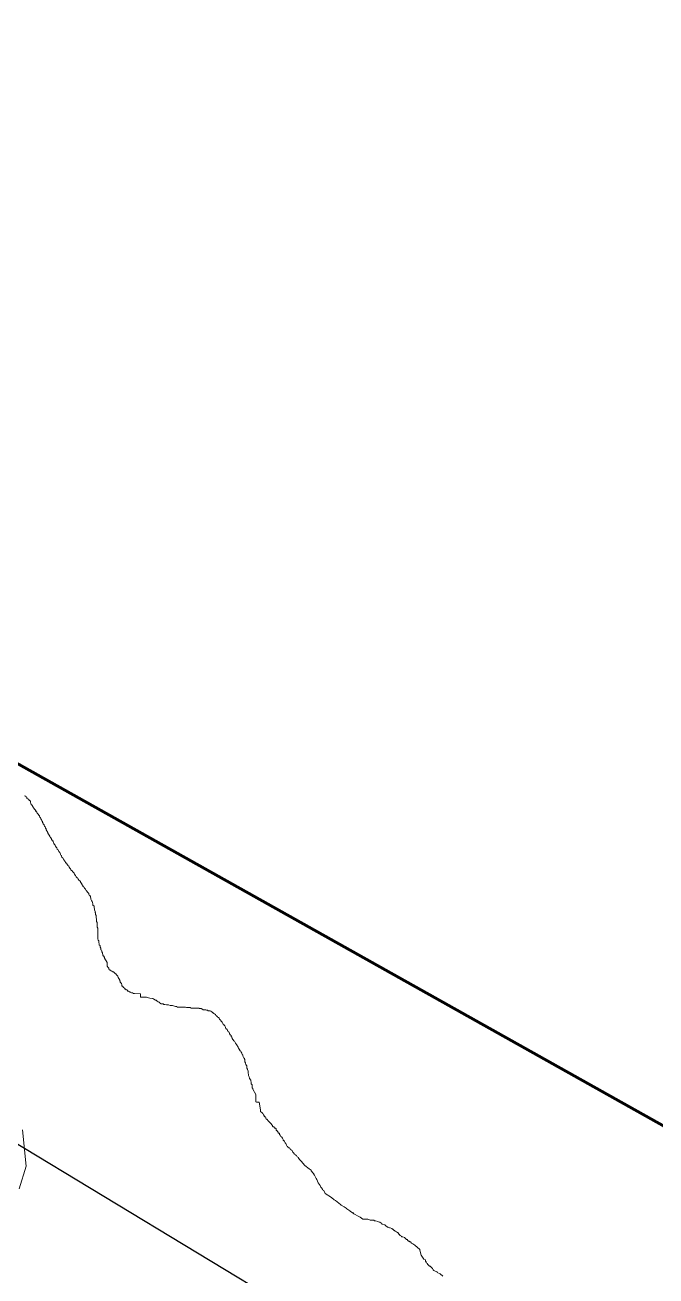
# Model space of a CAD drawing. Header units: metres. Extents: x 245225 to 248406, y 1633796 to 1637634.
# Drawn here: x 247002.8 to 247193.3, y 1636755.8 to 1637133.5 of the extents above; entities that cross this region are included whole.
import ezdxf

# ---------------------------------------------------------------- set-up
doc = ezdxf.new("R2010")
doc.units = ezdxf.units.M
doc.header["$MEASUREMENT"] = 0
doc.layers.add('Limites_Communes', color=7, linetype='Continuous', lineweight=211, plot=False)
doc.layers.add('LIMITES_PARCELLES', color=7, linetype='Continuous', lineweight=0, true_color=0xffffff)
doc.layers.add('limites_sections', color=7, linetype='Continuous')

msp = doc.modelspace()

# ---------------------------------------------------------------- linework, layer by layer
at = {"layer": 'Limites_Communes', "color": 210, "lineweight": 80, "flags": 128}
msp.add_lwpolyline([(246605.2718, 1637633.7039), (246913.4298, 1637003.726), (246928.908, 1636986.2635), (246937.0628, 1636946.102), (247273.6978, 1636757.3411), (247414.7621, 1636704.6505), (247560.0187, 1636674.7525), (247860.1219, 1636718.6819), (247872.0949, 1636702.4329), (247930.5058, 1636547.3832), (247969.1915, 1636496.8558), (247927.1941, 1636463.9394), (247992.0592, 1636434.9953), (248053.9967, 1636386.0915), (248089.2289, 1636346.6767), (248129.5988, 1636309.9768), (248159.1072, 1636285.3282), (248217.2385, 1636236.7707), (248275.3777, 1636195.0512)], dxfattribs=at)
at = {"layer": 'limites_parcelles', "flags": 128}
for points in [[(247002.644, 1636900.788), (247002.962, 1636900.629), (247002.962, 1636900.47), (247003.279, 1636900.311), (247003.279, 1636899.994), (247003.597, 1636899.835), (247003.914, 1636899.676), (247003.914, 1636899.518), (247004.073, 1636899.359), (247004.232, 1636899.359), (247004.232, 1636899.2), (247004.391, 1636899.2), (247004.391, 1636899.041), (247004.391, 1636898.883), (247004.391, 1636898.724), (247004.549, 1636898.565), (247004.549, 1636898.248), (247004.867, 1636898.089), (247004.867, 1636897.93), (247005.026, 1636897.771), (247005.026, 1636897.613), (247005.184, 1636897.295), (247005.343, 1636897.136), (247005.502, 1636896.978), (247005.502, 1636896.819), (247005.819, 1636896.501), (247005.978, 1636896.184), (247006.296, 1636895.866), (247006.454, 1636895.549), (247006.772, 1636895.231), (247006.931, 1636894.914), (247007.089, 1636894.755), (247007.089, 1636894.596), (247007.248, 1636894.279), (247007.407, 1636894.12), (247007.566, 1636893.803), (247007.724, 1636893.485), (247007.883, 1636893.326), (247007.883, 1636893.168), (247008.042, 1636893.009), (247008.042, 1636892.691), (247008.201, 1636892.533), (247008.201, 1636892.215), (247008.359, 1636892.215), (247008.359, 1636892.056), (247008.518, 1636892.056), (247008.518, 1636891.898), (247008.677, 1636891.58), (247008.836, 1636891.421), (247008.994, 1636891.104), (247008.994, 1636890.945), (247009.153, 1636890.786), (247009.153, 1636890.628), (247009.153, 1636890.469), (247009.312, 1636890.151), (247009.471, 1636889.993), (247009.629, 1636889.675), (247009.629, 1636889.516), (247009.788, 1636889.358), (247009.788, 1636889.199), (247009.947, 1636889.199), (247009.947, 1636889.04), (247009.947, 1636888.881), (247010.106, 1636888.881), (247010.106, 1636888.723), (247010.264, 1636888.564), (247010.264, 1636888.405), (247010.423, 1636888.246), (247010.423, 1636888.088), (247010.582, 1636888.088), (247010.741, 1636887.77), (247010.741, 1636887.611), (247010.899, 1636887.453), (247011.058, 1636887.135), (247011.217, 1636887.135), (247011.217, 1636886.976), (247011.217, 1636886.818), (247011.376, 1636886.659), (247011.376, 1636886.5), (247011.534, 1636886.341), (247011.534, 1636886.183), (247011.693, 1636886.024), (247011.852, 1636885.865), (247012.011, 1636885.548), (247012.169, 1636885.23), (247012.328, 1636885.071), (247012.328, 1636884.913), (247012.487, 1636884.754), (247012.487, 1636884.595), (247012.804, 1636884.436), (247012.963, 1636883.96), (247013.122, 1636883.801), (247013.281, 1636883.643), (247013.439, 1636883.166), (247013.439, 1636883.008), (247013.598, 1636882.849), (247013.757, 1636882.69), (247013.757, 1636882.531), (247013.916, 1636882.214), (247014.074, 1636882.055), (247014.233, 1636881.896), (247014.392, 1636881.579), (247014.551, 1636881.42), (247014.551, 1636881.261), (247014.709, 1636881.103), (247014.868, 1636880.944), (247014.868, 1636880.785), (247015.027, 1636880.626), (247015.186, 1636880.468), (247015.344, 1636880.468), (247015.344, 1636880.309), (247015.344, 1636880.15), (247015.503, 1636880.15), (247015.503, 1636879.991), (247015.662, 1636879.833), (247015.662, 1636879.674), (247015.979, 1636879.515), (247016.138, 1636879.198), (247016.297, 1636878.88), (247016.456, 1636878.721), (247016.614, 1636878.404), (247016.773, 1636878.245), (247016.932, 1636878.245), (247017.249, 1636877.769), (247017.567, 1636877.451), (247017.726, 1636877.134), (247017.884, 1636876.816), (247018.043, 1636876.658), (247018.202, 1636876.34), (247018.519, 1636876.023), (247018.678, 1636875.864), (247018.837, 1636875.546), (247019.154, 1636875.229), (247019.313, 1636875.07), (247019.472, 1636874.911), (247019.472, 1636874.594), (247019.631, 1636874.594), (247019.789, 1636874.276), (247019.948, 1636874.276), (247019.948, 1636873.959), (247020.107, 1636873.8), (247020.266, 1636873.641), (247020.266, 1636873.483), (247020.424, 1636873.324), (247020.583, 1636873.165), (247020.742, 1636872.848), (247021.059, 1636872.53), (247021.218, 1636872.213), (247021.377, 1636872.054), (247021.536, 1636871.895), (247021.536, 1636871.736), (247021.694, 1636871.578), (247022.012, 1636871.26), (247022.012, 1636871.101), (247022.171, 1636870.784), (247022.329, 1636870.625), (247022.488, 1636870.308), (247022.488, 1636870.149), (247022.647, 1636869.831), (247022.647, 1636869.514), (247022.806, 1636869.196), (247022.964, 1636869.196), (247022.964, 1636869.038), (247022.964, 1636868.879), (247023.123, 1636868.72), (247023.123, 1636868.403), (247023.282, 1636868.244), (247023.282, 1636868.085), (247023.282, 1636867.926), (247023.282, 1636867.768), (247023.599, 1636867.45), (247023.599, 1636867.291), (247023.599, 1636867.133), (247023.599, 1636866.974), (247023.758, 1636866.656), (247023.758, 1636866.339), (247023.917, 1636865.863), (247023.917, 1636865.545), (247024.076, 1636865.386), (247024.076, 1636865.228), (247024.076, 1636864.91), (247024.234, 1636864.593), (247024.234, 1636864.434), (247024.234, 1636864.116), (247024.234, 1636863.958), (247024.393, 1636863.64), (247024.393, 1636863.323), (247024.393, 1636862.846), (247024.552, 1636862.529), (247024.552, 1636862.37), (247024.552, 1636862.211), (247024.552, 1636861.894), (247024.552, 1636861.735), (247024.552, 1636861.576), (247024.552, 1636861.418), (247024.552, 1636861.259), (247024.552, 1636861.1), (247024.711, 1636860.783), (247024.711, 1636860.624), (247024.711, 1636860.306), (247024.711, 1636860.148), (247024.711, 1636859.83), (247024.711, 1636859.671), (247024.711, 1636859.513), (247024.711, 1636859.354), (247024.711, 1636859.195), (247024.711, 1636859.036), (247024.711, 1636858.719), (247024.711, 1636858.56), (247024.711, 1636858.401), (247024.711, 1636858.243), (247024.711, 1636858.084), (247024.711, 1636857.925), (247024.711, 1636857.766), (247024.711, 1636857.449), (247024.869, 1636857.29), (247024.869, 1636857.131), (247025.028, 1636856.973), (247025.028, 1636856.814), (247025.028, 1636856.338), (247025.187, 1636856.179), (247025.187, 1636855.861), (247025.187, 1636855.703), (247025.504, 1636855.544), (247025.504, 1636855.226), (247025.504, 1636855.068), (247025.663, 1636854.75), (247025.663, 1636854.591), (247025.663, 1636854.433), (247025.663, 1636854.274), (247025.822, 1636854.115), (247025.981, 1636853.956), (247025.981, 1636853.639), (247026.139, 1636853.321), (247026.139, 1636853.163), (247026.298, 1636852.845), (247026.298, 1636852.686), (247026.457, 1636852.369), (247026.616, 1636852.369), (247026.616, 1636852.051), (247026.774, 1636851.893), (247026.774, 1636851.734), (247027.568, 1636850.464), (247027.568, 1636850.146), (247027.568, 1636849.352), (247027.886, 1636848.876), (247028.044, 1636848.717), (247028.044, 1636848.559), (247028.044, 1636848.4), (247028.203, 1636848.241), (247028.362, 1636848.241), (247028.362, 1636848.082), (247028.521, 1636848.082), (247028.679, 1636848.082), (247028.679, 1636847.924), (247028.997, 1636847.765), (247029.314, 1636847.606), (247029.473, 1636847.606), (247029.632, 1636847.606), (247029.632, 1636847.447), (247029.791, 1636847.447), (247029.791, 1636847.289), (247029.949, 1636847.13), (247030.108, 1636847.13), (247030.108, 1636846.971), (247030.267, 1636846.971), (247030.267, 1636846.812), (247030.267, 1636846.654), (247030.426, 1636846.654), (247030.584, 1636846.495), (247030.743, 1636846.336), (247030.743, 1636846.177), (247030.902, 1636846.019), (247030.902, 1636845.86), (247031.061, 1636845.542), (247031.219, 1636845.542), (247031.219, 1636845.384), (247031.378, 1636845.066), (247031.378, 1636844.907), (247031.537, 1636844.749), (247031.537, 1636844.431), (247031.696, 1636844.431), (247031.696, 1636844.272), (247031.854, 1636844.114), (247031.854, 1636843.955), (247032.013, 1636843.796), (247032.013, 1636843.637), (247032.013, 1636843.32), (247032.331, 1636843.32), (247032.331, 1636843.161), (247032.489, 1636842.844), (247032.807, 1636842.685), (247032.966, 1636842.367), (247033.124, 1636842.367), (247033.283, 1636842.209), (247033.442, 1636842.209), (247033.601, 1636842.209), (247033.601, 1636842.05), (247033.759, 1636842.05), (247033.759, 1636841.891), (247033.759, 1636841.732), (247033.918, 1636841.732), (247034.077, 1636841.732), (247034.236, 1636841.574), (247034.394, 1636841.574), (247034.553, 1636841.415), (247034.871, 1636841.256), (247035.188, 1636841.256), (247035.506, 1636841.097), (247035.823, 1636841.097), (247037.605, 1636840.923), (247037.603, 1636840.771), (247037.603, 1636840.768), (247037.601, 1636840.618), (247037.601, 1636840.614), (247037.6, 1636840.461), (247037.598, 1636840.312), (247037.598, 1636840.307), (247037.598, 1636840.303), (247037.597, 1636840.159), (247037.597, 1636840.155), (247037.595, 1636840.003), (247039.474, 1636839.986), (247039.633, 1636839.827), (247040.427, 1636839.669), (247041.379, 1636839.51), (247041.697, 1636839.351), (247042.173, 1636839.034), (247042.332, 1636839.034), (247042.649, 1636838.716), (247042.967, 1636838.557), (247043.284, 1636838.399), (247043.443, 1636838.24), (247043.602, 1636838.081), (247043.761, 1636838.081), (247043.761, 1636837.922), (247043.919, 1636837.922), (247044.078, 1636837.922), (247044.554, 1636837.922), (247044.554, 1636837.764), (247045.031, 1636837.764), (247045.507, 1636837.605), (247045.824, 1636837.605), (247046.142, 1636837.605), (247046.618, 1636837.446), (247047.253, 1636837.446), (247047.888, 1636837.287), (247048.206, 1636837.129), (247048.364, 1636837.129), (247048.523, 1636837.129), (247048.841, 1636836.97), (247048.999, 1636836.97), (247049.158, 1636836.97), (247049.476, 1636836.97), (247049.634, 1636836.97), (247049.793, 1636836.97), (247050.111, 1636836.97), (247050.428, 1636836.97), (247050.746, 1636836.97), (247050.904, 1636836.97), (247051.222, 1636836.97), (247051.539, 1636836.811), (247051.698, 1636836.811), (247051.857, 1636836.811), (247052.016, 1636836.811), (247052.174, 1636836.811), (247052.333, 1636836.811), (247052.492, 1636836.811), (247052.651, 1636836.811), (247052.968, 1636836.652), (247053.127, 1636836.652), (247053.286, 1636836.652), (247053.444, 1636836.652), (247053.603, 1636836.652), (247053.762, 1636836.652), (247053.921, 1636836.652), (247054.079, 1636836.652), (247054.238, 1636836.652), (247054.397, 1636836.652), (247054.714, 1636836.652), (247054.873, 1636836.652), (247055.191, 1636836.652), (247055.349, 1636836.652), (247055.349, 1636836.494), (247055.508, 1636836.494), (247055.826, 1636836.494), (247055.984, 1636836.494), (247056.302, 1636836.335), (247056.461, 1636836.335), (247056.461, 1636836.176), (247056.619, 1636836.176), (247056.778, 1636836.176), (247056.937, 1636836.176), (247057.254, 1636836.176), (247057.413, 1636836.176), (247057.572, 1636836.017), (247057.889, 1636836.017), (247058.048, 1636835.859), (247058.207, 1636835.859), (247058.524, 1636835.859), (247058.683, 1636835.859), (247058.842, 1636835.7), (247059.159, 1636835.541), (247059.318, 1636835.541), (247059.318, 1636835.382), (247059.477, 1636835.224), (247059.636, 1636835.224), (247059.636, 1636835.065), (247059.794, 1636835.065), (247059.953, 1636834.906), (247060.271, 1636834.747), (247060.429, 1636834.43), (247060.588, 1636834.271), (247060.747, 1636834.112), (247060.906, 1636834.112), (247060.906, 1636833.954), (247061.223, 1636833.795), (247061.382, 1636833.636), (247061.541, 1636833.319), (247061.699, 1636833.16), (247061.858, 1636833.001), (247061.858, 1636832.842), (247062.017, 1636832.684), (247062.334, 1636832.366), (247062.493, 1636832.049), (247062.493, 1636831.89), (247062.811, 1636831.731), (247062.811, 1636831.572), (247062.969, 1636831.414), (247063.128, 1636831.255), (247063.287, 1636830.937), (247063.287, 1636830.779), (247063.446, 1636830.461), (247063.763, 1636830.144), (247063.922, 1636829.985), (247063.922, 1636829.826), (247064.081, 1636829.667), (247064.081, 1636829.509), (247064.398, 1636829.35), (247064.557, 1636829.032), (247064.557, 1636828.874), (247064.716, 1636828.715), (247064.716, 1636828.556), (247065.033, 1636828.397), (247065.033, 1636828.08), (247065.192, 1636827.921), (247065.351, 1636827.604), (247065.351, 1636827.445), (247065.827, 1636826.81), (247065.986, 1636826.651), (247066.303, 1636826.016), (247066.621, 1636825.699), (247067.097, 1636824.905), (247067.256, 1636824.587), (247067.414, 1636824.27), (247067.732, 1636823.794), (247067.891, 1636823.635), (247068.049, 1636823.317), (247068.208, 1636823), (247068.367, 1636822.682), (247068.526, 1636822.524), (247068.526, 1636822.206), (247068.684, 1636822.047), (247068.684, 1636821.889), (247068.843, 1636821.571), (247069.002, 1636821.571), (247069.002, 1636821.254), (247069.161, 1636821.095), (247069.161, 1636820.936), (247069.161, 1636820.619), (247069.161, 1636820.46), (247069.319, 1636820.142), (247069.319, 1636819.984), (247069.478, 1636819.666), (247069.637, 1636819.349), (247069.796, 1636819.19), (247069.796, 1636819.031), (247069.796, 1636818.714), (247069.796, 1636818.555), (247069.954, 1636818.237), (247069.954, 1636818.079), (247070.113, 1636817.602), (247070.113, 1636817.285), (247070.113, 1636816.967), (247070.272, 1636816.65), (247070.272, 1636816.332), (247070.431, 1636815.856), (247070.589, 1636815.539), (247070.589, 1636815.38), (247070.907, 1636814.904), (247070.907, 1636814.745), (247070.907, 1636814.586), (247071.066, 1636814.427), (247071.066, 1636814.11), (247071.066, 1636813.951), (247071.066, 1636813.792), (247071.383, 1636813.475), (247071.383, 1636813.316), (247071.383, 1636813.157), (247071.383, 1636812.999), (247071.383, 1636812.681), (247071.383, 1636812.522), (247071.542, 1636812.522), (247071.542, 1636812.364), (247071.542, 1636812.205), (247072.442, 1636810.547), (247072.421, 1636808.297), (247072.427, 1636808.297), (247072.43, 1636808.297), (247072.435, 1636808.297), (247072.439, 1636808.297), (247072.443, 1636808.297), (247072.66, 1636808.294), (247072.876, 1636808.292), (247073.304, 1636808.288), (247073.309, 1636808.288), (247073.521, 1636808.285), (247073.923, 1636805.89), (247073.923, 1636805.467), (247074.347, 1636805.044), (247074.558, 1636804.832), (247074.77, 1636804.409), (247074.982, 1636804.197), (247074.982, 1636803.985), (247075.193, 1636803.774), (247075.405, 1636803.774), (247075.617, 1636803.139), (247075.828, 1636803.139), (247076.252, 1636802.504), (247076.463, 1636802.292), (247076.887, 1636801.869), (247077.522, 1636801.234), (247077.522, 1636801.022), (247077.733, 1636800.81), (247077.945, 1636800.81), (247078.157, 1636800.387), (247078.368, 1636800.387), (247078.58, 1636800.175), (247078.58, 1636799.964), (247078.58, 1636799.752), (247078.792, 1636799.54), (247079.003, 1636799.54), (247079.003, 1636799.329), (247079.215, 1636799.329), (247079.215, 1636799.117), (247079.215, 1636798.905), (247079.427, 1636798.905), (247079.638, 1636798.905), (247079.638, 1636798.482), (247079.85, 1636798.27), (247080.062, 1636797.847), (247080.273, 1636797.635), (247080.485, 1636797.424), (247080.697, 1636797), (247080.697, 1636796.789), (247080.908, 1636796.577), (247081.12, 1636796.577), (247081.12, 1636796.365), (247081.332, 1636795.942), (247081.543, 1636795.73), (247081.755, 1636795.307), (247081.967, 1636794.883), (247082.178, 1636794.883), (247082.178, 1636794.672), (247082.39, 1636794.46), (247082.602, 1636794.46), (247082.813, 1636794.037), (247083.025, 1636794.037), (247083.025, 1636793.825), (247083.448, 1636793.613), (247083.66, 1636793.19), (247084.083, 1636792.767), (247084.083, 1636792.555), (247084.507, 1636792.343), (247084.507, 1636792.132), (247084.718, 1636792.132), (247084.93, 1636791.708), (247085.353, 1636791.497), (247085.353, 1636791.285), (247085.777, 1636790.862), (247086.2, 1636790.438), (247087.258, 1636789.168), (247088.528, 1636788.11), (247089.163, 1636787.687), (247089.163, 1636787.475), (247089.798, 1636786.84), (247090.01, 1636786.628), (247090.01, 1636786.417), (247090.222, 1636786.205), (247090.645, 1636785.147), (247090.857, 1636784.935), (247091.28, 1636783.877), (247091.915, 1636783.03), (247092.127, 1636782.607), (247092.338, 1636782.395), (247092.55, 1636781.972), (247092.55, 1636781.76), (247092.973, 1636781.548), (247093.397, 1636780.702), (247095.302, 1636779.432), (247096.148, 1636778.797), (247096.572, 1636778.585), (247098.053, 1636777.315), (247098.265, 1636777.103), (247099.112, 1636776.68), (247099.747, 1636776.257), (247099.958, 1636776.045), (247100.593, 1636775.622), (247100.805, 1636775.41), (247101.017, 1636775.198), (247101.863, 1636774.775), (247102.075, 1636774.563), (247103.557, 1636773.717), (247103.98, 1636773.505), (247104.827, 1636772.87), (247105.25, 1636772.87), (247105.462, 1636772.87), (247106.097, 1636772.87), (247106.308, 1636772.87), (247106.943, 1636772.658), (247107.155, 1636772.658), (247107.79, 1636772.658), (247108.213, 1636772.658), (247108.213, 1636772.447), (247108.425, 1636772.447), (247108.637, 1636772.447), (247109.272, 1636772.235), (247109.695, 1636772.023), (247109.907, 1636772.023), (247110.542, 1636771.6), (247110.542, 1636771.388), (247111.388, 1636771.177), (247111.6, 1636770.965), (247112.235, 1636770.542), (247112.447, 1636770.542), (247112.87, 1636770.33), (247113.082, 1636770.33), (247113.505, 1636770.118), (247113.717, 1636769.907), (247113.928, 1636769.907), (247113.928, 1636769.695), (247114.14, 1636769.695), (247114.14, 1636769.483), (247114.352, 1636769.483), (247114.563, 1636769.272), (247114.987, 1636769.06), (247115.198, 1636768.848), (247115.41, 1636768.848), (247115.41, 1636768.637), (247115.622, 1636768.425), (247115.833, 1636768.425), (247115.833, 1636768.213), (247116.045, 1636768.002), (247116.468, 1636767.79), (247116.468, 1636767.578), (247116.68, 1636767.578), (247116.892, 1636767.578), (247117.315, 1636767.367), (247117.527, 1636767.155), (247117.738, 1636766.943), (247117.95, 1636766.732), (247118.162, 1636766.732), (247118.373, 1636766.52), (247118.585, 1636766.308), (247118.797, 1636766.308), (247119.008, 1636766.097), (247119.22, 1636766.097), (247119.432, 1636765.673), (247119.855, 1636765.462), (247120.49, 1636765.038), (247121.972, 1636763.768), (247121.972, 1636763.557), (247122.395, 1636762.075), (247123.242, 1636760.805), (247123.665, 1636760.593), (247123.665, 1636760.17), (247123.877, 1636760.17), (247123.877, 1636759.958), (247123.877, 1636759.747), (247124.3, 1636759.535), (247124.3, 1636759.323), (247124.512, 1636759.112), (247124.723, 1636758.9), (247124.935, 1636758.688), (247125.147, 1636758.688), (247125.57, 1636758.265), (247125.782, 1636758.053), (247125.993, 1636757.63), (247126.205, 1636757.418), (247126.628, 1636757.207), (247127.263, 1636756.995), (247127.263, 1636756.783), (247128.11, 1636756.36), (247128.957, 1636755.725)], [(247000.951, 1636782.095), (247003.068, 1636788.869), (247002.009, 1636799.875)]]:
    msp.add_lwpolyline(points, dxfattribs=at)
at = {"layer": 'limites_parcelles', "color": 0, "flags": 128}
for points in [[(247002.644293, 1636900.787599), (247002.961793, 1636900.628849), (247002.961793, 1636900.470098), (247003.279294, 1636900.311348), (247003.279294, 1636899.993848), (247003.596795, 1636899.835097), (247003.914295, 1636899.676347), (247003.914295, 1636899.517597), (247004.073046, 1636899.358846), (247004.231796, 1636899.358846), (247004.231796, 1636899.200096), (247004.390546, 1636899.200096), (247004.390546, 1636899.041346), (247004.390546, 1636898.882595), (247004.390546, 1636898.723845), (247004.549297, 1636898.565095), (247004.549297, 1636898.247594), (247004.866797, 1636898.088844), (247004.866797, 1636897.930093), (247005.025547, 1636897.771343), (247005.025547, 1636897.612593), (247005.184298, 1636897.295092), (247005.343048, 1636897.136342), (247005.501798, 1636896.977591), (247005.501798, 1636896.818841), (247005.819299, 1636896.501341), (247005.978049, 1636896.18384), (247006.29555, 1636895.866339), (247006.4543, 1636895.548839), (247006.771801, 1636895.231338), (247006.930551, 1636894.913837), (247007.089302, 1636894.755087), (247007.089302, 1636894.596337), (247007.248052, 1636894.278836), (247007.406802, 1636894.120086), (247007.565553, 1636893.802585), (247007.724303, 1636893.485085), (247007.883053, 1636893.326334), (247007.883053, 1636893.167584), (247008.041804, 1636893.008834), (247008.041804, 1636892.691333), (247008.200554, 1636892.532583), (247008.200554, 1636892.215082), (247008.359304, 1636892.215082), (247008.359304, 1636892.056332), (247008.518054, 1636892.056332), (247008.518054, 1636891.897581), (247008.676805, 1636891.580081), (247008.835555, 1636891.42133), (247008.994305, 1636891.10383), (247008.994305, 1636890.945079), (247009.153056, 1636890.786329), (247009.153056, 1636890.627579), (247009.153056, 1636890.468828), (247009.311806, 1636890.151328), (247009.470556, 1636889.992578), (247009.629307, 1636889.675077), (247009.629307, 1636889.516327), (247009.788057, 1636889.357576), (247009.788057, 1636889.198826), (247009.946807, 1636889.198826), (247009.946807, 1636889.040076), (247009.946807, 1636888.881325), (247010.105558, 1636888.881325), (247010.105558, 1636888.722575), (247010.264308, 1636888.563825), (247010.264308, 1636888.405074), (247010.423058, 1636888.246324), (247010.423058, 1636888.087574), (247010.581809, 1636888.087574), (247010.740559, 1636887.770073), (247010.740559, 1636887.611323), (247010.899309, 1636887.452572), (247011.05806, 1636887.135072), (247011.21681, 1636887.135072), (247011.21681, 1636886.976321), (247011.21681, 1636886.817571), (247011.37556, 1636886.658821), (247011.37556, 1636886.500071), (247011.534311, 1636886.34132), (247011.534311, 1636886.18257), (247011.693061, 1636886.02382), (247011.851811, 1636885.865069), (247012.010561, 1636885.547569), (247012.169312, 1636885.230068), (247012.328062, 1636885.071318), (247012.328062, 1636884.912567), (247012.486812, 1636884.753817), (247012.486812, 1636884.595067), (247012.804313, 1636884.436316), (247012.963063, 1636883.960065), (247013.121814, 1636883.801315), (247013.280564, 1636883.642565), (247013.439314, 1636883.166314), (247013.439314, 1636883.007564), (247013.598065, 1636882.848813), (247013.756815, 1636882.690063), (247013.756815, 1636882.531313), (247013.915565, 1636882.213812), (247014.074316, 1636882.055062), (247014.233066, 1636881.896311), (247014.391816, 1636881.578811), (247014.550567, 1636881.42006), (247014.550567, 1636881.26131), (247014.709317, 1636881.10256), (247014.868067, 1636880.943809), (247014.868067, 1636880.785059), (247015.026817, 1636880.626309), (247015.185568, 1636880.467558), (247015.344318, 1636880.467558), (247015.344318, 1636880.308808), (247015.344318, 1636880.150058), (247015.503068, 1636880.150058), (247015.503068, 1636879.991308), (247015.661819, 1636879.832557), (247015.661819, 1636879.673807), (247015.979319, 1636879.515057), (247016.13807, 1636879.197556), (247016.29682, 1636878.880055), (247016.45557, 1636878.721305), (247016.614321, 1636878.403804), (247016.773071, 1636878.245054), (247016.931821, 1636878.245054), (247017.249322, 1636877.768803), (247017.566823, 1636877.451302), (247017.725573, 1636877.133802), (247017.884323, 1636876.816301), (247018.043074, 1636876.657551), (247018.201824, 1636876.34005), (247018.519324, 1636876.02255), (247018.678075, 1636875.863799), (247018.836825, 1636875.546299), (247019.154326, 1636875.228798), (247019.313076, 1636875.070048), (247019.471826, 1636874.911297), (247019.471826, 1636874.593797), (247019.630577, 1636874.593797), (247019.789327, 1636874.276296), (247019.948077, 1636874.276296), (247019.948077, 1636873.958795), (247020.106828, 1636873.800045), (247020.265578, 1636873.641295), (247020.265578, 1636873.482545), (247020.424328, 1636873.323794), (247020.583079, 1636873.165044), (247020.741829, 1636872.847543), (247021.05933, 1636872.530043), (247021.21808, 1636872.212542), (247021.37683, 1636872.053792), (247021.535581, 1636871.895041), (247021.535581, 1636871.736291), (247021.694331, 1636871.577541), (247022.011831, 1636871.26004), (247022.011831, 1636871.10129), (247022.170582, 1636870.783789), (247022.329332, 1636870.625039), (247022.488082, 1636870.307538), (247022.488082, 1636870.148788), (247022.646833, 1636869.831287), (247022.646833, 1636869.513787), (247022.805583, 1636869.196286), (247022.964333, 1636869.196286), (247022.964333, 1636869.037536), (247022.964333, 1636868.878785), (247023.123084, 1636868.720035), (247023.123084, 1636868.402534), (247023.281834, 1636868.243784), (247023.281834, 1636868.085034), (247023.281834, 1636867.926283), (247023.281834, 1636867.767533), (247023.599335, 1636867.450032), (247023.599335, 1636867.291282), (247023.599335, 1636867.132532), (247023.599335, 1636866.973781), (247023.758085, 1636866.656281), (247023.758085, 1636866.33878), (247023.916835, 1636865.862529), (247023.916835, 1636865.545029), (247024.075586, 1636865.386278), (247024.075586, 1636865.227528), (247024.075586, 1636864.910027), (247024.234336, 1636864.592527), (247024.234336, 1636864.433776), (247024.234336, 1636864.116276), (247024.234336, 1636863.957525), (247024.393086, 1636863.640025), (247024.393086, 1636863.322524), (247024.393086, 1636862.846273), (247024.551837, 1636862.528773), (247024.551837, 1636862.370022), (247024.551837, 1636862.211272), (247024.551837, 1636861.893771), (247024.551837, 1636861.735021), (247024.551837, 1636861.576271), (247024.551837, 1636861.41752), (247024.551837, 1636861.25877), (247024.551837, 1636861.10002), (247024.710587, 1636860.782519), (247024.710587, 1636860.623769), (247024.710587, 1636860.306268), (247024.710587, 1636860.147518), (247024.710587, 1636859.830017), (247024.710587, 1636859.671267), (247024.710587, 1636859.512517), (247024.710587, 1636859.353766), (247024.710587, 1636859.195016), (247024.710587, 1636859.036266), (247024.710587, 1636858.718765), (247024.710587, 1636858.560015), (247024.710587, 1636858.401264), (247024.710587, 1636858.242514), (247024.710587, 1636858.083764), (247024.710587, 1636857.925013), (247024.710587, 1636857.766263), (247024.710587, 1636857.448762), (247024.869337, 1636857.290012), (247024.869337, 1636857.131262), (247025.028087, 1636856.972511), (247025.028087, 1636856.813761), (247025.028087, 1636856.33751), (247025.186838, 1636856.17876), (247025.186838, 1636855.861259), (247025.186838, 1636855.702509), (247025.504338, 1636855.543759), (247025.504338, 1636855.226258), (247025.504338, 1636855.067508), (247025.663089, 1636854.750007), (247025.663089, 1636854.591257), (247025.663089, 1636854.432506), (247025.663089, 1636854.273756), (247025.821839, 1636854.115006), (247025.980589, 1636853.956255), (247025.980589, 1636853.638755), (247026.13934, 1636853.321254), (247026.13934, 1636853.162504), (247026.29809, 1636852.845003), (247026.29809, 1636852.686253), (247026.45684, 1636852.368752), (247026.615591, 1636852.368752), (247026.615591, 1636852.051252), (247026.774341, 1636851.892501), (247026.774341, 1636851.733751), (247027.568093, 1636850.463748), (247027.568093, 1636850.146248), (247027.568093, 1636849.352496), (247027.885593, 1636848.876245), (247028.044344, 1636848.717495), (247028.044344, 1636848.558745), (247028.044344, 1636848.399994), (247028.203094, 1636848.241244), (247028.361844, 1636848.241244), (247028.361844, 1636848.082494), (247028.520594, 1636848.082494), (247028.679345, 1636848.082494), (247028.679345, 1636847.923743), (247028.996845, 1636847.764993), (247029.314346, 1636847.606243), (247029.473096, 1636847.606243), (247029.631847, 1636847.606243), (247029.631847, 1636847.447492), (247029.790597, 1636847.447492), (247029.790597, 1636847.288742), (247029.949347, 1636847.129992), (247030.108098, 1636847.129992), (247030.108098, 1636846.971241), (247030.266848, 1636846.971241), (247030.266848, 1636846.812491), (247030.266848, 1636846.653741), (247030.425598, 1636846.653741), (247030.584349, 1636846.494991), (247030.743099, 1636846.33624), (247030.743099, 1636846.17749), (247030.901849, 1636846.01874), (247030.901849, 1636845.859989), (247031.0606, 1636845.542489), (247031.21935, 1636845.542489), (247031.21935, 1636845.383738), (247031.3781, 1636845.066238), (247031.3781, 1636844.907487), (247031.536851, 1636844.748737), (247031.536851, 1636844.431236), (247031.695601, 1636844.431236), (247031.695601, 1636844.272486), (247031.854351, 1636844.113736), (247031.854351, 1636843.954985), (247032.013101, 1636843.796235), (247032.013101, 1636843.637485), (247032.013101, 1636843.319984), (247032.330602, 1636843.319984), (247032.330602, 1636843.161234), (247032.489352, 1636842.843733), (247032.806853, 1636842.684983), (247032.965603, 1636842.367482), (247033.124354, 1636842.367482), (247033.283104, 1636842.208732), (247033.441854, 1636842.208732), (247033.600605, 1636842.208732), (247033.600605, 1636842.049982), (247033.759355, 1636842.049982), (247033.759355, 1636841.891231), (247033.759355, 1636841.732481), (247033.918105, 1636841.732481), (247034.076856, 1636841.732481), (247034.235606, 1636841.573731), (247034.394356, 1636841.573731), (247034.553107, 1636841.41498), (247034.870607, 1636841.25623), (247035.188108, 1636841.25623), (247035.505608, 1636841.09748), (247035.823109, 1636841.09748), (247037.604575, 1636840.923387), (247037.602982, 1636840.771308), (247037.602947, 1636840.767981), (247037.60137, 1636840.617566), (247037.601336, 1636840.614239), (247037.599735, 1636840.461492), (247037.598165, 1636840.311745), (247037.598118, 1636840.307205), (247037.598078, 1636840.303427), (247037.596566, 1636840.159166), (247037.596519, 1636840.154676), (247037.594925, 1636840.002597), (247039.474366, 1636839.986228), (247039.633117, 1636839.827477), (247040.426868, 1636839.668727), (247041.37937, 1636839.509977), (247041.696871, 1636839.351226), (247042.173122, 1636839.033726), (247042.331872, 1636839.033726), (247042.649373, 1636838.716225), (247042.966873, 1636838.557475), (247043.284374, 1636838.398724), (247043.443124, 1636838.239974), (247043.601875, 1636838.081224), (247043.760625, 1636838.081224), (247043.760625, 1636837.922473), (247043.919375, 1636837.922473), (247044.078126, 1636837.922473), (247044.554377, 1636837.922473), (247044.554377, 1636837.763723), (247045.030628, 1636837.763723), (247045.506878, 1636837.604973), (247045.824379, 1636837.604973), (247046.14188, 1636837.604973), (247046.618131, 1636837.446222), (247047.253132, 1636837.446222), (247047.888133, 1636837.287472), (247048.205634, 1636837.128722), (247048.364384, 1636837.128722), (247048.523134, 1636837.128722), (247048.840635, 1636836.969971), (247048.999385, 1636836.969971), (247049.158136, 1636836.969971), (247049.475636, 1636836.969971), (247049.634387, 1636836.969971), (247049.793137, 1636836.969971), (247050.110638, 1636836.969971), (247050.428138, 1636836.969971), (247050.745639, 1636836.969971), (247050.904389, 1636836.969971), (247051.22189, 1636836.969971), (247051.539391, 1636836.811221), (247051.698141, 1636836.811221), (247051.856891, 1636836.811221), (247052.015641, 1636836.811221), (247052.174392, 1636836.811221), (247052.333142, 1636836.811221), (247052.491892, 1636836.811221), (247052.650643, 1636836.811221), (247052.968143, 1636836.652471), (247053.126894, 1636836.652471), (247053.285644, 1636836.652471), (247053.444394, 1636836.652471), (247053.603145, 1636836.652471), (247053.761895, 1636836.652471), (247053.920645, 1636836.652471), (247054.079396, 1636836.652471), (247054.238146, 1636836.652471), (247054.396896, 1636836.652471), (247054.714397, 1636836.652471), (247054.873147, 1636836.652471), (247055.190648, 1636836.652471), (247055.349398, 1636836.652471), (247055.349398, 1636836.493721), (247055.508148, 1636836.493721), (247055.825649, 1636836.493721), (247055.984399, 1636836.493721), (247056.3019, 1636836.33497), (247056.46065, 1636836.33497), (247056.46065, 1636836.17622), (247056.619401, 1636836.17622), (247056.778151, 1636836.17622), (247056.936901, 1636836.17622), (247057.254402, 1636836.17622), (247057.413152, 1636836.17622), (247057.571903, 1636836.01747), (247057.889403, 1636836.01747), (247058.048154, 1636835.858719), (247058.206904, 1636835.858719), (247058.524404, 1636835.858719), (247058.683155, 1636835.858719), (247058.841905, 1636835.699969), (247059.159406, 1636835.541219), (247059.318156, 1636835.541219), (247059.318156, 1636835.382468), (247059.476906, 1636835.223718), (247059.635657, 1636835.223718), (247059.635657, 1636835.064968), (247059.794407, 1636835.064968), (247059.953157, 1636834.906217), (247060.270658, 1636834.747467), (247060.429408, 1636834.429966), (247060.588159, 1636834.271216), (247060.746909, 1636834.112466), (247060.905659, 1636834.112466), (247060.905659, 1636833.953715), (247061.22316, 1636833.794965), (247061.38191, 1636833.636215), (247061.540661, 1636833.318714), (247061.699411, 1636833.159964), (247061.858161, 1636833.001214), (247061.858161, 1636832.842463), (247062.016911, 1636832.683713), (247062.334412, 1636832.366212), (247062.493162, 1636832.048712), (247062.493162, 1636831.889961), (247062.810663, 1636831.731211), (247062.810663, 1636831.572461), (247062.969413, 1636831.41371), (247063.128164, 1636831.25496), (247063.286914, 1636830.937459), (247063.286914, 1636830.778709), (247063.445664, 1636830.461208), (247063.763165, 1636830.143708), (247063.921915, 1636829.984958), (247063.921915, 1636829.826207), (247064.080666, 1636829.667457), (247064.080666, 1636829.508707), (247064.398166, 1636829.349956), (247064.556917, 1636829.032456), (247064.556917, 1636828.873705), (247064.715667, 1636828.714955), (247064.715667, 1636828.556205), (247065.033168, 1636828.397454), (247065.033168, 1636828.079954), (247065.191918, 1636827.921203), (247065.350668, 1636827.603703), (247065.350668, 1636827.444952), (247065.826919, 1636826.809951), (247065.985669, 1636826.651201), (247066.30317, 1636826.0162), (247066.620671, 1636825.698699), (247067.096922, 1636824.904947), (247067.255672, 1636824.587447), (247067.414422, 1636824.269946), (247067.731923, 1636823.793695), (247067.890673, 1636823.634945), (247068.049424, 1636823.317444), (247068.208174, 1636822.999944), (247068.366924, 1636822.682443), (247068.525674, 1636822.523693), (247068.525674, 1636822.206192), (247068.684425, 1636822.047442), (247068.684425, 1636821.888691), (247068.843175, 1636821.571191), (247069.001925, 1636821.571191), (247069.001925, 1636821.25369), (247069.160676, 1636821.09494), (247069.160676, 1636820.936189), (247069.160676, 1636820.618689), (247069.160676, 1636820.459938), (247069.319426, 1636820.142438), (247069.319426, 1636819.983688), (247069.478176, 1636819.666187), (247069.636927, 1636819.348686), (247069.795677, 1636819.189936), (247069.795677, 1636819.031186), (247069.795677, 1636818.713685), (247069.795677, 1636818.554935), (247069.954427, 1636818.237434), (247069.954427, 1636818.078684), (247070.113178, 1636817.602433), (247070.113178, 1636817.284932), (247070.113178, 1636816.967431), (247070.271928, 1636816.649931), (247070.271928, 1636816.33243), (247070.430678, 1636815.856179), (247070.589429, 1636815.538679), (247070.589429, 1636815.379928), (247070.906929, 1636814.903677), (247070.906929, 1636814.744927), (247070.906929, 1636814.586177), (247071.06568, 1636814.427426), (247071.06568, 1636814.109926), (247071.06568, 1636813.951175), (247071.06568, 1636813.792425), (247071.38318, 1636813.474924), (247071.38318, 1636813.316174), (247071.38318, 1636813.157424), (247071.38318, 1636812.998674), (247071.38318, 1636812.681173), (247071.38318, 1636812.522423), (247071.541931, 1636812.522423), (247071.541931, 1636812.363672), (247071.541931, 1636812.204922), (247072.441516, 1636810.546863), (247072.421276, 1636808.296909), (247072.426818, 1636808.296851), (247072.430143, 1636808.296816), (247072.434576, 1636808.29677), (247072.439009, 1636808.296723), (247072.443443, 1636808.296677), (247072.65952, 1636808.294414), (247072.875597, 1636808.292151), (247073.304426, 1636808.287659), (247073.30886, 1636808.287613), (247073.520503, 1636808.285396), (247073.923185, 1636805.890187), (247073.923185, 1636805.466853), (247074.346519, 1636805.043519), (247074.558187, 1636804.831852), (247074.769854, 1636804.408517), (247074.981521, 1636804.19685), (247074.981521, 1636803.985183), (247075.193188, 1636803.773516), (247075.404855, 1636803.773516), (247075.616522, 1636803.138515), (247075.828189, 1636803.138515), (247076.251523, 1636802.503514), (247076.46319, 1636802.291847), (247076.886525, 1636801.868512), (247077.521526, 1636801.233511), (247077.521526, 1636801.021844), (247077.733193, 1636800.810177), (247077.94486, 1636800.810177), (247078.156527, 1636800.386843), (247078.368194, 1636800.386843), (247078.579861, 1636800.175176), (247078.579861, 1636799.963509), (247078.579861, 1636799.751841), (247078.791528, 1636799.540174), (247079.003195, 1636799.540174), (247079.003195, 1636799.328507), (247079.214863, 1636799.328507), (247079.214863, 1636799.11684), (247079.214863, 1636798.905173), (247079.42653, 1636798.905173), (247079.638197, 1636798.905173), (247079.638197, 1636798.481839), (247079.849864, 1636798.270172), (247080.061531, 1636797.846838), (247080.273198, 1636797.635171), (247080.484865, 1636797.423503), (247080.696532, 1636797.000169), (247080.696532, 1636796.788502), (247080.908199, 1636796.576835), (247081.119866, 1636796.576835), (247081.119866, 1636796.365168), (247081.331533, 1636795.941834), (247081.543201, 1636795.730167), (247081.754868, 1636795.306833), (247081.966535, 1636794.883498), (247082.178202, 1636794.883498), (247082.178202, 1636794.671831), (247082.389869, 1636794.460164), (247082.601536, 1636794.460164), (247082.813203, 1636794.03683), (247083.02487, 1636794.03683), (247083.02487, 1636793.825163), (247083.448204, 1636793.613496), (247083.659871, 1636793.190162), (247084.083206, 1636792.766828), (247084.083206, 1636792.55516), (247084.50654, 1636792.343493), (247084.50654, 1636792.131826), (247084.718207, 1636792.131826), (247084.929874, 1636791.708492), (247085.353208, 1636791.496825), (247085.353208, 1636791.285158), (247085.776542, 1636790.861824), (247086.199877, 1636790.43849), (247087.258212, 1636789.168487), (247088.528214, 1636788.110152), (247089.163216, 1636787.686817), (247089.163216, 1636787.47515), (247089.798217, 1636786.840149), (247090.009884, 1636786.628482), (247090.009884, 1636786.416815), (247090.221551, 1636786.205148), (247090.644885, 1636785.146812), (247090.856552, 1636784.935145), (247091.279887, 1636783.87681), (247091.914888, 1636783.030141), (247092.126555, 1636782.606807), (247092.338222, 1636782.39514), (247092.549889, 1636781.971806), (247092.549889, 1636781.760139), (247092.973223, 1636781.548472), (247093.396558, 1636780.701803), (247095.301561, 1636779.431801), (247096.14823, 1636778.7968), (247096.571564, 1636778.585132), (247098.053234, 1636777.31513), (247098.264901, 1636777.103463), (247099.111569, 1636776.680129), (247099.74657, 1636776.256794), (247099.958237, 1636776.045127), (247100.593239, 1636775.621793), (247100.804906, 1636775.410126), (247101.016573, 1636775.198459), (247101.863241, 1636774.775125), (247102.074908, 1636774.563458), (247103.556578, 1636773.716789), (247103.979912, 1636773.505122), (247104.82658, 1636772.870121), (247105.249915, 1636772.870121), (247105.461582, 1636772.870121), (247106.096583, 1636772.870121), (247106.30825, 1636772.870121), (247106.943251, 1636772.658454), (247107.154918, 1636772.658454), (247107.78992, 1636772.658454), (247108.213254, 1636772.658454), (247108.213254, 1636772.446787), (247108.424921, 1636772.446787), (247108.636588, 1636772.446787), (247109.271589, 1636772.23512), (247109.694923, 1636772.023453), (247109.906591, 1636772.023453), (247110.541592, 1636771.600119), (247110.541592, 1636771.388451), (247111.38826, 1636771.176784), (247111.599927, 1636770.965117), (247112.234929, 1636770.541783), (247112.446596, 1636770.541783), (247112.86993, 1636770.330116), (247113.081597, 1636770.330116), (247113.504931, 1636770.118449), (247113.716598, 1636769.906782), (247113.928265, 1636769.906782), (247113.928265, 1636769.695115), (247114.139932, 1636769.695115), (247114.139932, 1636769.483448), (247114.351599, 1636769.483448), (247114.563267, 1636769.271781), (247114.986601, 1636769.060113), (247115.198268, 1636768.848446), (247115.409935, 1636768.848446), (247115.409935, 1636768.636779), (247115.621602, 1636768.425112), (247115.833269, 1636768.425112), (247115.833269, 1636768.213445), (247116.044936, 1636768.001778), (247116.46827, 1636767.790111), (247116.46827, 1636767.578444), (247116.679937, 1636767.578444), (247116.891605, 1636767.578444), (247117.314939, 1636767.366777), (247117.526606, 1636767.15511), (247117.738273, 1636766.943443), (247117.94994, 1636766.731775), (247118.161607, 1636766.731775), (247118.373274, 1636766.520108), (247118.584941, 1636766.308441), (247118.796608, 1636766.308441), (247119.008275, 1636766.096774), (247119.219943, 1636766.096774), (247119.43161, 1636765.67344), (247119.854944, 1636765.461773), (247120.489945, 1636765.038439), (247121.971615, 1636763.768436), (247121.971615, 1636763.556769), (247122.394949, 1636762.075099), (247123.241617, 1636760.805097), (247123.664951, 1636760.59343), (247123.664951, 1636760.170096), (247123.876619, 1636760.170096), (247123.876619, 1636759.958429), (247123.876619, 1636759.746761), (247124.299953, 1636759.535094), (247124.299953, 1636759.323427), (247124.51162, 1636759.11176), (247124.723287, 1636758.900093), (247124.934954, 1636758.688426), (247125.146621, 1636758.688426), (247125.569955, 1636758.265092), (247125.781622, 1636758.053425), (247125.993289, 1636757.630091), (247126.204957, 1636757.418423), (247126.628291, 1636757.206756), (247127.263292, 1636756.995089), (247127.263292, 1636756.783422), (247128.10996, 1636756.360088), (247128.956629, 1636755.725087)], [(247000.950956, 1636782.095278), (247003.067627, 1636788.868625), (247002.009291, 1636799.875314)]]:
    msp.add_lwpolyline(points, dxfattribs=at)
at = {"layer": 'limites_sections', "flags": 128}
msp.add_lwpolyline([(246708.467, 1636259.799), (246750.715, 1636360.137), (246784.664, 1636462.738), (246814.086, 1636526.864), (246830.469, 1636584.609), (246832.947, 1636609.85), (246811.823, 1636623.429), (246772.642, 1636633.555), (246808.883, 1636649.259), (246831.292, 1636647.677), (246869.784, 1636636.077), (246893.247, 1636626.059), (246904.583, 1636622.632), (246914.602, 1636644.513), (246957.838, 1636725.977), (246984.201, 1636762.622), (246993.253, 1636779.479), (246998.252, 1636796.977), (247196.259, 1636677.192), (247370.185, 1636636.555), (247496.973, 1636594.293), (247661.146, 1636547.154)], dxfattribs=at)

doc.saveas('drawing.dxf')
